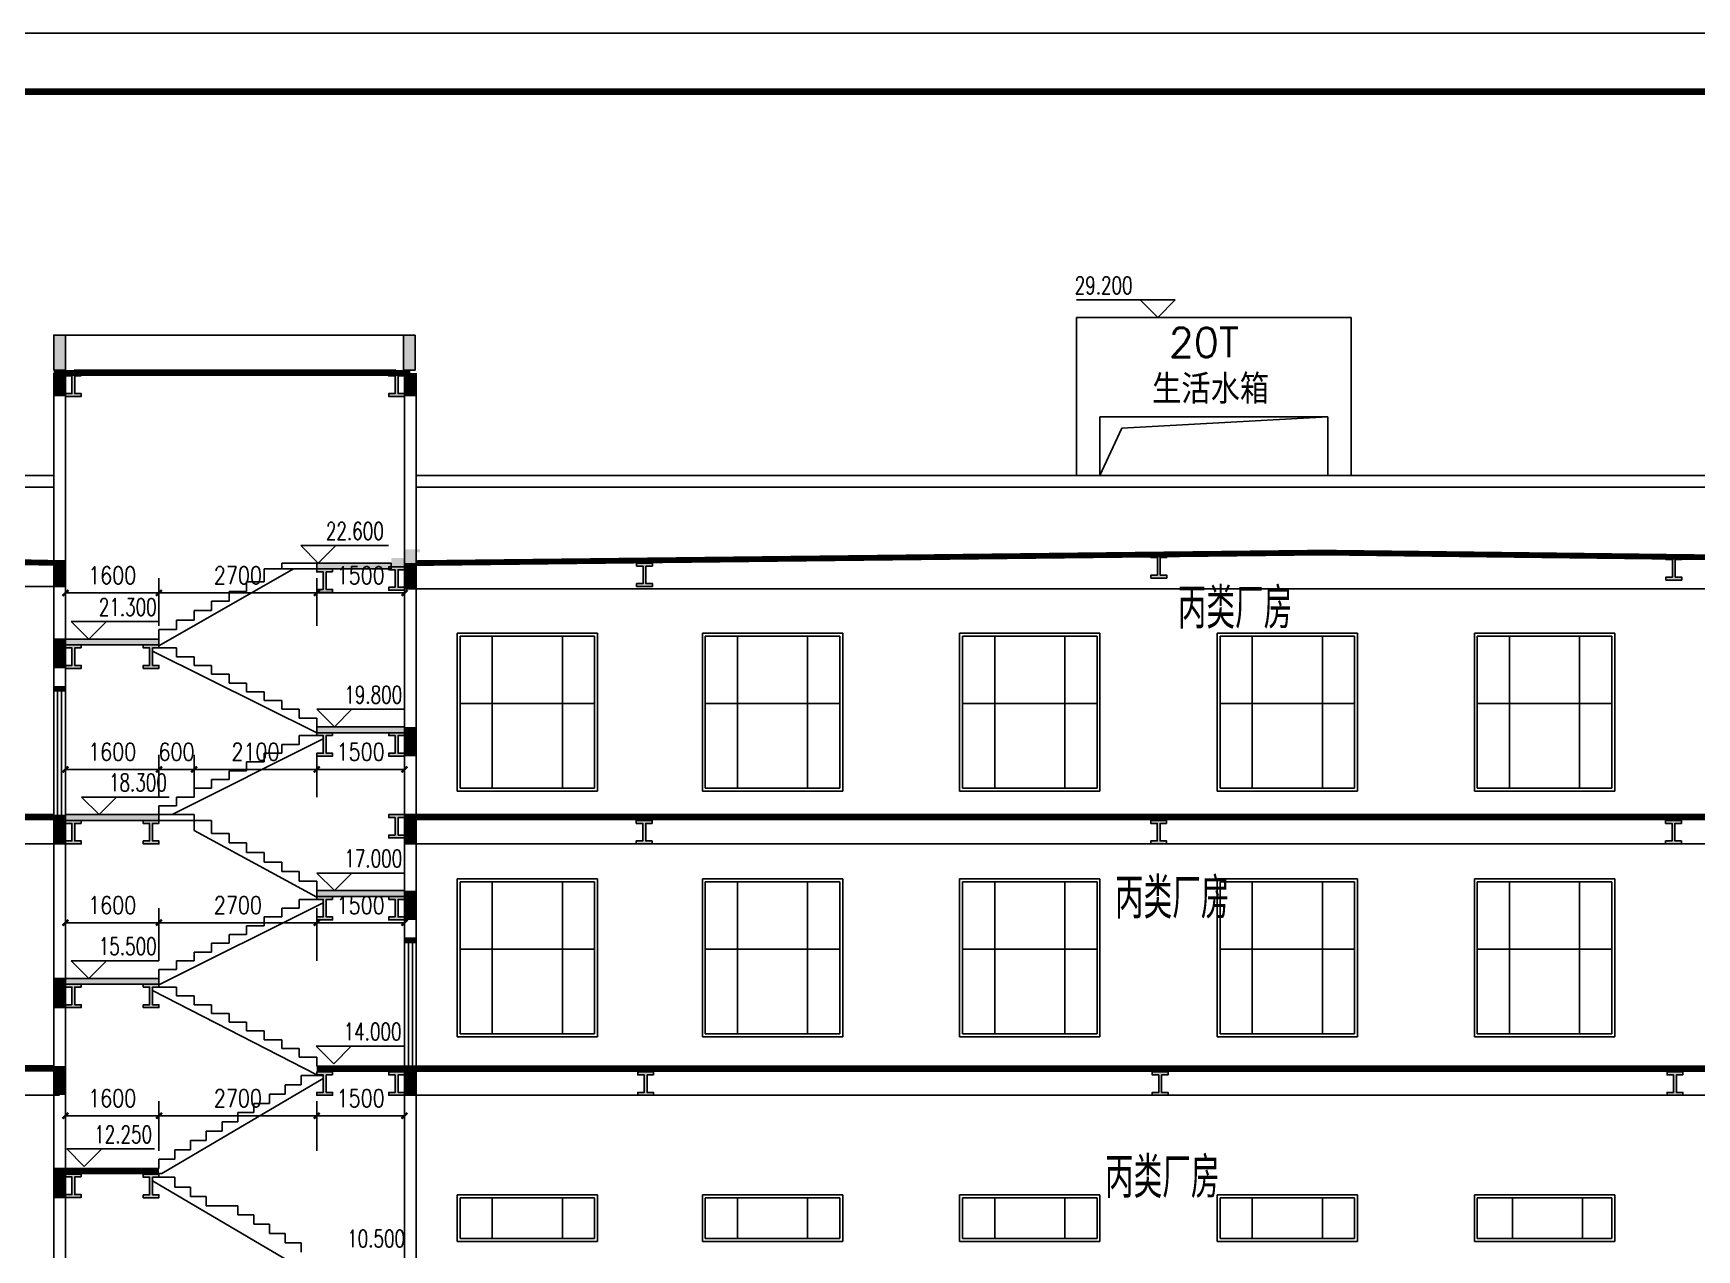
# Model space of a CAD drawing. Header units: millimetres. Extents: x 591771 to 1936534, y -622016 to 355666.
# Drawn here: x 623767 to 652220, y 2272 to 23071 of the extents above; entities that cross this region are included whole.
import ezdxf

# ---------------------------------------------------------------- set-up
doc = ezdxf.new("R2010")
doc.units = ezdxf.units.MM
doc.header["$LTSCALE"] = 80
for name, color, linetype in [('\\M+5B4B0\\M+5BBA7', 124, 'Continuous'), ('\\M+5BDA8-\\M+5B1EA\\M+5B8DF', 3, 'Continuous'), ('\\M+5BDA8-\\M+5B3DF\\M+5B4E7', 3, 'Continuous'), ('\\M+5BDA8-\\M+5C2A5\\M+5CCDD', 2, 'Continuous'), ('\\M+5BDA8-\\M+5D2FD\\M+5B3F6', 3, 'Continuous'), ('\\M+5C1A2\\M+5C3E6\\M+5CFDF\\M+5CCF51', 7, 'Continuous'), ('\\M+5CDBC\\M+5BFF2', 252, 'Continuous'), ('COLUMN', 2, 'Continuous'), ('PUB_TEXT', 7, 'Continuous')]:
    doc.layers.add(name, color=color, linetype=linetype)
doc.styles.add('_HZTXT', font='txt.shx', dxfattribs={"width": 0.8, "bigfont": 'hztxt.shx'})
doc.styles.add('A-STANDARD', font='SIMPLEX', dxfattribs={"bigfont": 'GBCBIG'})
doc.styles.add('DIM_FONT', font='SIMPLEX.shx', dxfattribs={"width": 0.8})
doc.styles.add('HZTXT', font='txt', dxfattribs={"height": 60, "bigfont": 'HZTXT'})
doc.dimstyles.new('DIMN', dxfattribs={"dimtxt": 300, "dimasz": 100, "dimexe": 250, "dimexo": 300, "dimgap": 150, "dimtad": 1, "dimdec": 0, "dimzin": 0, "dimdsep": 46, "dimtxsty": 'DIM_FONT', "dimblk": 'ARCHTICK', "dimcen": 0.09, "dimclrt": 7, "dimazin": 2, "dimtfac": 1, "dimtdec": 0, "dimtix": 1, "dimtmove": 2, "dimatfit": 3, "dimldrblk": 'ARCHTICK', "dimfxl": 0, "dimtolj": 1, "dimtzin": 0, "dimarcsym": 0})

# ---------------------------------------------------------------- blocks, each defined once
blk = doc.blocks.new('A$C4C590835')
blk.add_hatch(color=256).paths.add_polyline_path([(160, 350), (270, 350), (270, 400), (0, 400), (0, 350), (110, 350), (110, 50), (0, 50), (0, 0), (270, 0), (270, 50), (160, 50)])
at = {"layer": 'COLUMN'}
blk.add_lwpolyline([(0, 350), (0, 400), (270, 400), (270, 350), (160, 350), (160, 50), (270, 50), (270, 0), (0, 0), (0, 50), (110, 50), (110, 350), (0, 350)], close=True, dxfattribs=at)
blk = doc.blocks.new('_ArchTick')
at = {"color": 0, "linetype": 'ByBlock', "const_width": 0.4}
blk.add_lwpolyline([(-0.5, -0.5), (0.5, 0.5)], dxfattribs=at)
blk = doc.blocks.new('*D134')
at = {"layer": '\\M+5BDA8-\\M+5B3DF\\M+5B4E7', "color": 0, "lineweight": -2, "transparency": 16777216}
for p, q in [((624317, 12939), (624317, 13752)), ((625917, 12939), (625917, 13752)), ((624317, 13502), (625917, 13502))]:
    blk.add_line(p, q, dxfattribs=at)
at = {"layer": 'Defpoints', "color": 0, "transparency": 16777216}
for p in [(625917, 13502), (624317, 12639), (625917, 12639)]:
    blk.add_point(p, dxfattribs=at)
at = {"layer": '\\M+5BDA8-\\M+5B3DF\\M+5B4E7', "color": 0, "lineweight": -2, "transparency": 16777216, "xscale": 100, "yscale": 100, "zscale": 100, "rotation": 180}
blk.add_blockref('_ArchTick', (624317, 13502), dxfattribs=at)
at = {"layer": '\\M+5BDA8-\\M+5B3DF\\M+5B4E7', "color": 0, "lineweight": -2, "transparency": 16777216, "xscale": 100, "yscale": 100, "zscale": 100}
blk.add_blockref('_ArchTick', (625917, 13502), dxfattribs=at)
at = {"layer": '\\M+5BDA8-\\M+5B3DF\\M+5B4E7', "color": 7, "transparency": 16777216, "insert": (625117, 13802), "char_height": 300, "attachment_point": 5, "style": 'DIM_FONT'}
blk.add_mtext('\\A1;1600', dxfattribs=at)
blk = doc.blocks.new('*D135')
at = {"layer": '\\M+5BDA8-\\M+5B3DF\\M+5B4E7', "color": 0, "lineweight": -2, "transparency": 16777216}
for p, q in [((625917, 12939), (625917, 13752)), ((628617, 12939), (628617, 13752)), ((625917, 13502), (628617, 13502))]:
    blk.add_line(p, q, dxfattribs=at)
at = {"layer": 'Defpoints', "color": 0, "transparency": 16777216}
for p in [(628617, 13502), (625917, 12639), (628617, 12639)]:
    blk.add_point(p, dxfattribs=at)
at = {"layer": '\\M+5BDA8-\\M+5B3DF\\M+5B4E7', "color": 0, "lineweight": -2, "transparency": 16777216, "xscale": 100, "yscale": 100, "zscale": 100, "rotation": 180}
blk.add_blockref('_ArchTick', (625917, 13502), dxfattribs=at)
at = {"layer": '\\M+5BDA8-\\M+5B3DF\\M+5B4E7', "color": 0, "lineweight": -2, "transparency": 16777216, "xscale": 100, "yscale": 100, "zscale": 100}
blk.add_blockref('_ArchTick', (628617, 13502), dxfattribs=at)
at = {"layer": '\\M+5BDA8-\\M+5B3DF\\M+5B4E7', "color": 7, "transparency": 16777216, "insert": (627267, 13802), "char_height": 300, "attachment_point": 5, "style": 'DIM_FONT'}
blk.add_mtext('\\A1;2700', dxfattribs=at)
blk = doc.blocks.new('*D136')
at = {"layer": '\\M+5BDA8-\\M+5B3DF\\M+5B4E7', "color": 0, "lineweight": -2, "transparency": 16777216}
for p, q in [((628617, 12939), (628617, 13752)), ((630117, 12939), (630117, 13752)), ((628617, 13502), (630117, 13502))]:
    blk.add_line(p, q, dxfattribs=at)
at = {"layer": 'Defpoints', "color": 0, "transparency": 16777216}
for p in [(630117, 13502), (628617, 12639), (630117, 12639)]:
    blk.add_point(p, dxfattribs=at)
at = {"layer": '\\M+5BDA8-\\M+5B3DF\\M+5B4E7', "color": 0, "lineweight": -2, "transparency": 16777216, "xscale": 100, "yscale": 100, "zscale": 100, "rotation": 180}
blk.add_blockref('_ArchTick', (628617, 13502), dxfattribs=at)
at = {"layer": '\\M+5BDA8-\\M+5B3DF\\M+5B4E7', "color": 0, "lineweight": -2, "transparency": 16777216, "xscale": 100, "yscale": 100, "zscale": 100}
blk.add_blockref('_ArchTick', (630117, 13502), dxfattribs=at)
at = {"layer": '\\M+5BDA8-\\M+5B3DF\\M+5B4E7', "color": 7, "transparency": 16777216, "insert": (629367, 13802), "char_height": 300, "attachment_point": 5, "style": 'DIM_FONT'}
blk.add_mtext('\\A1;1500', dxfattribs=at)
blk = doc.blocks.new('*D137')
at = {"layer": '\\M+5BDA8-\\M+5B3DF\\M+5B4E7', "color": 0, "lineweight": -2, "transparency": 16777216}
for p, q in [((624317, 10012), (624317, 10735)), ((625917, 10012), (625917, 10735)), ((624317, 10485), (625917, 10485))]:
    blk.add_line(p, q, dxfattribs=at)
at = {"layer": 'Defpoints', "color": 0, "transparency": 16777216}
for p in [(625917, 10485), (624317, 9712), (625917, 9712)]:
    blk.add_point(p, dxfattribs=at)
at = {"layer": '\\M+5BDA8-\\M+5B3DF\\M+5B4E7', "color": 0, "lineweight": -2, "transparency": 16777216, "xscale": 100, "yscale": 100, "zscale": 100, "rotation": 180}
blk.add_blockref('_ArchTick', (624317, 10485), dxfattribs=at)
at = {"layer": '\\M+5BDA8-\\M+5B3DF\\M+5B4E7', "color": 0, "lineweight": -2, "transparency": 16777216, "xscale": 100, "yscale": 100, "zscale": 100}
blk.add_blockref('_ArchTick', (625917, 10485), dxfattribs=at)
at = {"layer": '\\M+5BDA8-\\M+5B3DF\\M+5B4E7', "color": 7, "transparency": 16777216, "insert": (625117, 10785), "char_height": 300, "attachment_point": 5, "style": 'DIM_FONT'}
blk.add_mtext('\\A1;1600', dxfattribs=at)
blk = doc.blocks.new('*D138')
at = {"layer": '\\M+5BDA8-\\M+5B3DF\\M+5B4E7', "color": 0, "lineweight": -2, "transparency": 16777216}
for p, q in [((625917, 10012), (625917, 10735)), ((626517, 10012), (626517, 10735)), ((625917, 10485), (625817, 10485)), ((625917, 10485), (626517, 10485)), ((626517, 10485), (626617, 10485))]:
    blk.add_line(p, q, dxfattribs=at)
at = {"layer": 'Defpoints', "color": 0, "transparency": 16777216}
for p in [(626517, 10485), (625917, 9712), (626517, 9712)]:
    blk.add_point(p, dxfattribs=at)
at = {"layer": '\\M+5BDA8-\\M+5B3DF\\M+5B4E7', "color": 0, "lineweight": -2, "transparency": 16777216, "xscale": 100, "yscale": 100, "zscale": 100}
blk.add_blockref('_ArchTick', (625917, 10485), dxfattribs=at)
at = {"layer": '\\M+5BDA8-\\M+5B3DF\\M+5B4E7', "color": 0, "lineweight": -2, "transparency": 16777216, "xscale": 100, "yscale": 100, "zscale": 100, "rotation": 180}
blk.add_blockref('_ArchTick', (626517, 10485), dxfattribs=at)
at = {"layer": '\\M+5BDA8-\\M+5B3DF\\M+5B4E7', "color": 7, "transparency": 16777216, "insert": (626217, 10785), "char_height": 300, "attachment_point": 5, "style": 'DIM_FONT'}
blk.add_mtext('\\A1;600', dxfattribs=at)
blk = doc.blocks.new('*D139')
at = {"layer": '\\M+5BDA8-\\M+5B3DF\\M+5B4E7', "color": 0, "lineweight": -2, "transparency": 16777216}
for p, q in [((626517, 10012), (626517, 10735)), ((628617, 10012), (628617, 10735)), ((626517, 10485), (628617, 10485))]:
    blk.add_line(p, q, dxfattribs=at)
at = {"layer": 'Defpoints', "color": 0, "transparency": 16777216}
for p in [(628617, 10485), (626517, 9712), (628617, 9712)]:
    blk.add_point(p, dxfattribs=at)
at = {"layer": '\\M+5BDA8-\\M+5B3DF\\M+5B4E7', "color": 0, "lineweight": -2, "transparency": 16777216, "xscale": 100, "yscale": 100, "zscale": 100, "rotation": 180}
blk.add_blockref('_ArchTick', (626517, 10485), dxfattribs=at)
at = {"layer": '\\M+5BDA8-\\M+5B3DF\\M+5B4E7', "color": 0, "lineweight": -2, "transparency": 16777216, "xscale": 100, "yscale": 100, "zscale": 100}
blk.add_blockref('_ArchTick', (628617, 10485), dxfattribs=at)
at = {"layer": '\\M+5BDA8-\\M+5B3DF\\M+5B4E7', "color": 7, "transparency": 16777216, "insert": (627567, 10785), "char_height": 300, "attachment_point": 5, "style": 'DIM_FONT'}
blk.add_mtext('\\A1;2100', dxfattribs=at)
blk = doc.blocks.new('*D140')
at = {"layer": '\\M+5BDA8-\\M+5B3DF\\M+5B4E7', "color": 0, "lineweight": -2, "transparency": 16777216}
for p, q in [((628617, 10012), (628617, 10735)), ((630117, 10012), (630117, 10735)), ((628617, 10485), (630117, 10485))]:
    blk.add_line(p, q, dxfattribs=at)
at = {"layer": 'Defpoints', "color": 0, "transparency": 16777216}
for p in [(630117, 10485), (628617, 9712), (630117, 9712)]:
    blk.add_point(p, dxfattribs=at)
at = {"layer": '\\M+5BDA8-\\M+5B3DF\\M+5B4E7', "color": 0, "lineweight": -2, "transparency": 16777216, "xscale": 100, "yscale": 100, "zscale": 100, "rotation": 180}
blk.add_blockref('_ArchTick', (628617, 10485), dxfattribs=at)
at = {"layer": '\\M+5BDA8-\\M+5B3DF\\M+5B4E7', "color": 0, "lineweight": -2, "transparency": 16777216, "xscale": 100, "yscale": 100, "zscale": 100}
blk.add_blockref('_ArchTick', (630117, 10485), dxfattribs=at)
at = {"layer": '\\M+5BDA8-\\M+5B3DF\\M+5B4E7', "color": 7, "transparency": 16777216, "insert": (629367, 10785), "char_height": 300, "attachment_point": 5, "style": 'DIM_FONT'}
blk.add_mtext('\\A1;1500', dxfattribs=at)
blk = doc.blocks.new('*D141')
at = {"layer": '\\M+5BDA8-\\M+5B3DF\\M+5B4E7', "color": 0, "lineweight": -2, "transparency": 16777216}
for p, q in [((624317, 7212), (624317, 8114)), ((625917, 7212), (625917, 8114)), ((624317, 7864), (625917, 7864))]:
    blk.add_line(p, q, dxfattribs=at)
at = {"layer": 'Defpoints', "color": 0, "transparency": 16777216}
for p in [(625917, 7864), (624317, 6912), (625917, 6912)]:
    blk.add_point(p, dxfattribs=at)
at = {"layer": '\\M+5BDA8-\\M+5B3DF\\M+5B4E7', "color": 0, "lineweight": -2, "transparency": 16777216, "xscale": 100, "yscale": 100, "zscale": 100, "rotation": 180}
blk.add_blockref('_ArchTick', (624317, 7864), dxfattribs=at)
at = {"layer": '\\M+5BDA8-\\M+5B3DF\\M+5B4E7', "color": 0, "lineweight": -2, "transparency": 16777216, "xscale": 100, "yscale": 100, "zscale": 100}
blk.add_blockref('_ArchTick', (625917, 7864), dxfattribs=at)
at = {"layer": '\\M+5BDA8-\\M+5B3DF\\M+5B4E7', "color": 7, "transparency": 16777216, "insert": (625117, 8164), "char_height": 300, "attachment_point": 5, "style": 'DIM_FONT'}
blk.add_mtext('\\A1;1600', dxfattribs=at)
blk = doc.blocks.new('*D142')
at = {"layer": '\\M+5BDA8-\\M+5B3DF\\M+5B4E7', "color": 0, "lineweight": -2, "transparency": 16777216}
for p, q in [((625917, 7212), (625917, 8114)), ((628617, 7212), (628617, 8114)), ((625917, 7864), (628617, 7864))]:
    blk.add_line(p, q, dxfattribs=at)
at = {"layer": 'Defpoints', "color": 0, "transparency": 16777216}
for p in [(628617, 7864), (625917, 6912), (628617, 6912)]:
    blk.add_point(p, dxfattribs=at)
at = {"layer": '\\M+5BDA8-\\M+5B3DF\\M+5B4E7', "color": 0, "lineweight": -2, "transparency": 16777216, "xscale": 100, "yscale": 100, "zscale": 100, "rotation": 180}
blk.add_blockref('_ArchTick', (625917, 7864), dxfattribs=at)
at = {"layer": '\\M+5BDA8-\\M+5B3DF\\M+5B4E7', "color": 0, "lineweight": -2, "transparency": 16777216, "xscale": 100, "yscale": 100, "zscale": 100}
blk.add_blockref('_ArchTick', (628617, 7864), dxfattribs=at)
at = {"layer": '\\M+5BDA8-\\M+5B3DF\\M+5B4E7', "color": 7, "transparency": 16777216, "insert": (627267, 8164), "char_height": 300, "attachment_point": 5, "style": 'DIM_FONT'}
blk.add_mtext('\\A1;2700', dxfattribs=at)
blk = doc.blocks.new('*D143')
at = {"layer": '\\M+5BDA8-\\M+5B3DF\\M+5B4E7', "color": 0, "lineweight": -2, "transparency": 16777216}
for p, q in [((628617, 7212), (628617, 8114)), ((630117, 7212), (630117, 8114)), ((628617, 7864), (630117, 7864))]:
    blk.add_line(p, q, dxfattribs=at)
at = {"layer": 'Defpoints', "color": 0, "transparency": 16777216}
for p in [(630117, 7864), (628617, 6912), (630117, 6912)]:
    blk.add_point(p, dxfattribs=at)
at = {"layer": '\\M+5BDA8-\\M+5B3DF\\M+5B4E7', "color": 0, "lineweight": -2, "transparency": 16777216, "xscale": 100, "yscale": 100, "zscale": 100, "rotation": 180}
blk.add_blockref('_ArchTick', (628617, 7864), dxfattribs=at)
at = {"layer": '\\M+5BDA8-\\M+5B3DF\\M+5B4E7', "color": 0, "lineweight": -2, "transparency": 16777216, "xscale": 100, "yscale": 100, "zscale": 100}
blk.add_blockref('_ArchTick', (630117, 7864), dxfattribs=at)
at = {"layer": '\\M+5BDA8-\\M+5B3DF\\M+5B4E7', "color": 7, "transparency": 16777216, "insert": (629367, 8164), "char_height": 300, "attachment_point": 5, "style": 'DIM_FONT'}
blk.add_mtext('\\A1;1500', dxfattribs=at)
blk = doc.blocks.new('*D147')
at = {"layer": '\\M+5BDA8-\\M+5B3DF\\M+5B4E7', "color": 0, "lineweight": -2, "transparency": 16777216}
for p, q in [((624317, 3962), (624317, 4812)), ((624317, 4562), (625917, 4562)), ((625917, 3962), (625917, 4812))]:
    blk.add_line(p, q, dxfattribs=at)
at = {"layer": 'Defpoints', "color": 0, "transparency": 16777216}
for p in [(625917, 4562), (624317, 3662), (625917, 3662)]:
    blk.add_point(p, dxfattribs=at)
at = {"layer": '\\M+5BDA8-\\M+5B3DF\\M+5B4E7', "color": 0, "lineweight": -2, "transparency": 16777216, "xscale": 100, "yscale": 100, "zscale": 100, "rotation": 180}
blk.add_blockref('_ArchTick', (624317, 4562), dxfattribs=at)
at = {"layer": '\\M+5BDA8-\\M+5B3DF\\M+5B4E7', "color": 0, "lineweight": -2, "transparency": 16777216, "xscale": 100, "yscale": 100, "zscale": 100}
blk.add_blockref('_ArchTick', (625917, 4562), dxfattribs=at)
at = {"layer": '\\M+5BDA8-\\M+5B3DF\\M+5B4E7', "color": 7, "transparency": 16777216, "insert": (625117, 4862), "char_height": 300, "attachment_point": 5, "style": 'DIM_FONT'}
blk.add_mtext('\\A1;1600', dxfattribs=at)
blk = doc.blocks.new('*D148')
at = {"layer": '\\M+5BDA8-\\M+5B3DF\\M+5B4E7', "color": 0, "lineweight": -2, "transparency": 16777216}
for p, q in [((625917, 3962), (625917, 4812)), ((625917, 4562), (628617, 4562)), ((628617, 3962), (628617, 4812))]:
    blk.add_line(p, q, dxfattribs=at)
at = {"layer": 'Defpoints', "color": 0, "transparency": 16777216}
for p in [(628617, 4562), (625917, 3662), (628617, 3662)]:
    blk.add_point(p, dxfattribs=at)
at = {"layer": '\\M+5BDA8-\\M+5B3DF\\M+5B4E7', "color": 0, "lineweight": -2, "transparency": 16777216, "xscale": 100, "yscale": 100, "zscale": 100, "rotation": 180}
blk.add_blockref('_ArchTick', (625917, 4562), dxfattribs=at)
at = {"layer": '\\M+5BDA8-\\M+5B3DF\\M+5B4E7', "color": 0, "lineweight": -2, "transparency": 16777216, "xscale": 100, "yscale": 100, "zscale": 100}
blk.add_blockref('_ArchTick', (628617, 4562), dxfattribs=at)
at = {"layer": '\\M+5BDA8-\\M+5B3DF\\M+5B4E7', "color": 7, "transparency": 16777216, "insert": (627267, 4862), "char_height": 300, "attachment_point": 5, "style": 'DIM_FONT'}
blk.add_mtext('\\A1;2700', dxfattribs=at)
blk = doc.blocks.new('*D149')
at = {"layer": '\\M+5BDA8-\\M+5B3DF\\M+5B4E7', "color": 0, "lineweight": -2, "transparency": 16777216}
for p, q in [((628617, 3962), (628617, 4812)), ((628617, 4562), (630117, 4562)), ((630117, 3962), (630117, 4812))]:
    blk.add_line(p, q, dxfattribs=at)
at = {"layer": 'Defpoints', "color": 0, "transparency": 16777216}
for p in [(630117, 4562), (628617, 3662), (630117, 3662)]:
    blk.add_point(p, dxfattribs=at)
at = {"layer": '\\M+5BDA8-\\M+5B3DF\\M+5B4E7', "color": 0, "lineweight": -2, "transparency": 16777216, "xscale": 100, "yscale": 100, "zscale": 100, "rotation": 180}
blk.add_blockref('_ArchTick', (628617, 4562), dxfattribs=at)
at = {"layer": '\\M+5BDA8-\\M+5B3DF\\M+5B4E7', "color": 0, "lineweight": -2, "transparency": 16777216, "xscale": 100, "yscale": 100, "zscale": 100}
blk.add_blockref('_ArchTick', (630117, 4562), dxfattribs=at)
at = {"layer": '\\M+5BDA8-\\M+5B3DF\\M+5B4E7', "color": 7, "transparency": 16777216, "insert": (629367, 4862), "char_height": 300, "attachment_point": 5, "style": 'DIM_FONT'}
blk.add_mtext('\\A1;1500', dxfattribs=at)

msp = doc.modelspace()

# ---------------------------------------------------------------- hatches: boundary and pattern name
at = {"layer": '\\M+5C1A2\\M+5C3E6\\M+5CFDF\\M+5CCF51'}
for points in [[(624316.9, 17311.9), (624316.9, 17911.9), (624116.9, 17911.9), (624116.9, 17311.9)], [(630299.7, 17311.9), (630299.7, 17911.9), (630099.7, 17911.9), (630099.7, 17311.9)], [(629890, 14098.9), (629890, 13948.9), (630320.9, 13948.9), (630328.5, 14198.7), (630380.3, 14197.1), (630380.3, 14249.7), (630120.9, 14249.7), (630120.9, 14098.9)], [(629890.7, 14011.9), (628616.9, 14011.9), (628616.9, 13911.9), (628886.9, 13911.9), (629846.8, 13911.9), (629848.1, 13911.9), (629890.9, 13911.9)], [(624316.9, 12707.8), (624316.9, 12616), (624316.9, 12611.9), (625646.9, 12611.9), (625650.9, 12611.9), (625916.9, 12611.9), (625916.9, 12711.9), (624316.9, 12711.9)], [(628616.9, 11210.8), (628616.9, 11111.9), (628668, 11111.9), (628776.9, 11111.9), (630116.8, 11111.9), (630116.8, 11211.9), (628616.9, 11211.9)], [(624316.9, 9611.9), (625646.9, 9611.9), (625914, 9611.9), (625916.9, 9611.9), (625916.9, 9709), (625916.9, 9711.9), (625914, 9711.9), (624316.9, 9711.9)], [(628616.9, 8411.9), (628616.9, 8409.5), (628616.9, 8311.9), (628776.9, 8311.9), (630116.8, 8311.9), (630116.8, 8411.9)], [(624116.9, 6811.9), (624313.8, 6811.9), (624316.9, 6811.9), (624316.9, 6911.9), (624313.8, 6911.9), (624116.9, 6911.9)], [(624317.9, 6811.9), (625647.9, 6811.9), (625916.9, 6811.9), (625916.9, 6911.9), (624317.9, 6911.9), (624316.9, 6911.9), (624316.9, 6811.9)]]:
    msp.add_hatch(color=256, dxfattribs=at).paths.add_polyline_path(points)

# ---------------------------------------------------------------- linework, layer by layer
at = {"layer": '\\M+5B4B0\\M+5BBA7', "ltscale": 20}
for p, q in [((631016.8, 10111.9), (631016.8, 12811.9)), ((631016.8, 12811.9), (633416.8, 12811.9)), ((633416.8, 12811.9), (633416.8, 10111.9)), ((635212, 10111.9), (635212, 12811.9)), ((635212, 12811.9), (637612, 12811.9)), ((637612, 12811.9), (637612, 10111.9)), ((639612, 10111.9), (639612, 12811.9)), ((639612, 12811.9), (642012, 12811.9)), ((642012, 12811.9), (642012, 10111.9)), ((644016.8, 10111.9), (644016.8, 12811.9)), ((644016.8, 12811.9), (646416.8, 12811.9)), ((646416.8, 12811.9), (646416.8, 10111.9)), ((648416.8, 10111.9), (648416.8, 12811.9)), ((648416.8, 12811.9), (650816.8, 12811.9)), ((650816.8, 12811.9), (650816.8, 10111.9)), ((631066.8, 12761.9), (633366.8, 12761.9)), ((631066.8, 10161.9), (631066.8, 12761.9)), ((631616.8, 10161.9), (631616.8, 12761.9)), ((632816.8, 12761.9), (632816.8, 10161.9)), ((633366.8, 12761.9), (633366.8, 10161.9)), ((635262, 12761.9), (637562, 12761.9)), ((635262, 10161.9), (635262, 12761.9)), ((635812, 10161.9), (635812, 12761.9)), ((637012, 12761.9), (637012, 10161.9)), ((637562, 12761.9), (637562, 10161.9)), ((639662, 12761.9), (641962, 12761.9)), ((639662, 10161.9), (639662, 12761.9)), ((640212, 10161.9), (640212, 12761.9)), ((641412, 12761.9), (641412, 10161.9)), ((641962, 12761.9), (641962, 10161.9)), ((644066.8, 12761.9), (646366.8, 12761.9)), ((644066.8, 10161.9), (644066.8, 12761.9)), ((644616.8, 10161.9), (644616.8, 12761.9)), ((645816.8, 12761.9), (645816.8, 10161.9)), ((646366.8, 12761.9), (646366.8, 10161.9)), ((648466.8, 12761.9), (650766.8, 12761.9)), ((648466.8, 10161.9), (648466.8, 12761.9)), ((649016.8, 10161.9), (649016.8, 12761.9)), ((650216.8, 12761.9), (650216.8, 10161.9)), ((650766.8, 12761.9), (650766.8, 10161.9)), ((624116.9, 9711.9), (624116.9, 11811.9)), ((624182.9, 9711.9), (624182.9, 11811.9)), ((624250.9, 11811.9), (624250.9, 9711.9)), ((624316.9, 11811.9), (624316.9, 9711.9)), ((631066.8, 11611.9), (633366.8, 11611.9)), ((635262, 11611.9), (637562, 11611.9)), ((639662, 11611.9), (641962, 11611.9)), ((644066.8, 11611.9), (646366.8, 11611.9)), ((648466.8, 11611.9), (650766.8, 11611.9)), ((633416.8, 10111.9), (631016.8, 10111.9)), ((633366.8, 10161.9), (631066.8, 10161.9)), ((637612, 10111.9), (635212, 10111.9)), ((637562, 10161.9), (635262, 10161.9)), ((642012, 10111.9), (639612, 10111.9)), ((641962, 10161.9), (639662, 10161.9)), ((646416.8, 10111.9), (644016.8, 10111.9)), ((646366.8, 10161.9), (644066.8, 10161.9)), ((650816.8, 10111.9), (648416.8, 10111.9)), ((650766.8, 10161.9), (648466.8, 10161.9)), ((631016.8, 5911.9), (631016.8, 8611.9)), ((631016.8, 8611.9), (633416.8, 8611.9)), ((631066.8, 8561.9), (633366.8, 8561.9)), ((631066.8, 5961.9), (631066.8, 8561.9)), ((631616.8, 5961.9), (631616.8, 8561.9)), ((632816.8, 8561.9), (632816.8, 5961.9)), ((633366.8, 8561.9), (633366.8, 5961.9)), ((633416.8, 8611.9), (633416.8, 5911.9)), ((635212, 5911.9), (635212, 8611.9)), ((635212, 8611.9), (637612, 8611.9)), ((635262, 8561.9), (637562, 8561.9)), ((635262, 5961.9), (635262, 8561.9)), ((635812, 5961.9), (635812, 8561.9)), ((637012, 8561.9), (637012, 5961.9)), ((637562, 8561.9), (637562, 5961.9)), ((637612, 8611.9), (637612, 5911.9)), ((639612, 5911.9), (639612, 8611.9)), ((639612, 8611.9), (642012, 8611.9)), ((639662, 8561.9), (641962, 8561.9)), ((639662, 5961.9), (639662, 8561.9)), ((640212, 5961.9), (640212, 8561.9)), ((641412, 8561.9), (641412, 5961.9)), ((641962, 8561.9), (641962, 5961.9)), ((642012, 8611.9), (642012, 5911.9)), ((644016.8, 5911.9), (644016.8, 8611.9)), ((644016.8, 8611.9), (646416.8, 8611.9)), ((644066.8, 8561.9), (646366.8, 8561.9)), ((644066.8, 5961.9), (644066.8, 8561.9)), ((644616.8, 5961.9), (644616.8, 8561.9)), ((645816.8, 8561.9), (645816.8, 5961.9)), ((646366.8, 8561.9), (646366.8, 5961.9)), ((646416.8, 8611.9), (646416.8, 5911.9)), ((648416.8, 5911.9), (648416.8, 8611.9)), ((648416.8, 8611.9), (650816.8, 8611.9)), ((648466.8, 8561.9), (650766.8, 8561.9)), ((648466.8, 5961.9), (648466.8, 8561.9)), ((649016.8, 5961.9), (649016.8, 8561.9)), ((650216.8, 8561.9), (650216.8, 5961.9)), ((650766.8, 8561.9), (650766.8, 5961.9)), ((650816.8, 8611.9), (650816.8, 5911.9)), ((630116.8, 5411.9), (630116.8, 7511.9)), ((630182.8, 5411.9), (630182.8, 7511.9)), ((630250.8, 7511.9), (630250.8, 5411.9)), ((630316.8, 7511.9), (630316.8, 5411.9)), ((631066.8, 7411.9), (633366.8, 7411.9)), ((635262, 7411.9), (637562, 7411.9)), ((639662, 7411.9), (641962, 7411.9)), ((644066.8, 7411.9), (646366.8, 7411.9)), ((648466.8, 7411.9), (650766.8, 7411.9)), ((633416.8, 5911.9), (631016.8, 5911.9)), ((633366.8, 5961.9), (631066.8, 5961.9)), ((637612, 5911.9), (635212, 5911.9)), ((637562, 5961.9), (635262, 5961.9)), ((642012, 5911.9), (639612, 5911.9)), ((641962, 5961.9), (639662, 5961.9)), ((646416.8, 5911.9), (644016.8, 5911.9)), ((646366.8, 5961.9), (644066.8, 5961.9)), ((650816.8, 5911.9), (648416.8, 5911.9)), ((650766.8, 5961.9), (648466.8, 5961.9)), ((631016.8, 3211.9), (633416.8, 3211.9)), ((631016.8, 2411.9), (631016.8, 3211.9)), ((631066.8, 3161.9), (633366.8, 3161.9)), ((631066.8, 2461.9), (631066.8, 3161.9)), ((631616.8, 2461.9), (631616.8, 3161.9)), ((632816.8, 3161.9), (632816.8, 2461.9)), ((633366.8, 3161.9), (633366.8, 2461.9)), ((633416.8, 3211.9), (633416.8, 2411.9)), ((635212, 3211.9), (637612, 3211.9)), ((635212, 2411.9), (635212, 3211.9)), ((635262, 3161.9), (637562, 3161.9)), ((635262, 2461.9), (635262, 3161.9)), ((635812, 2461.9), (635812, 3161.9)), ((637012, 3161.9), (637012, 2461.9)), ((637562, 3161.9), (637562, 2461.9)), ((637612, 3211.9), (637612, 2411.9)), ((639612, 3211.9), (642012, 3211.9)), ((639612, 2411.9), (639612, 3211.9)), ((639662, 3161.9), (641962, 3161.9)), ((639662, 2461.9), (639662, 3161.9)), ((640212, 2461.9), (640212, 3161.9)), ((641412, 3161.9), (641412, 2461.9)), ((641962, 3161.9), (641962, 2461.9)), ((642012, 3211.9), (642012, 2411.9)), ((644016.8, 3211.9), (646416.8, 3211.9)), ((644016.8, 2411.9), (644016.8, 3211.9)), ((644066.8, 3161.9), (646366.8, 3161.9)), ((644066.8, 2461.9), (644066.8, 3161.9)), ((644616.8, 2461.9), (644616.8, 3161.9)), ((645816.8, 3161.9), (645816.8, 2461.9)), ((646366.8, 3161.9), (646366.8, 2461.9)), ((646416.8, 3211.9), (646416.8, 2411.9)), ((648416.8, 3211.9), (650816.8, 3211.9)), ((648416.8, 2411.9), (648416.8, 3211.9)), ((648466.8, 3161.9), (650766.8, 3161.9)), ((648466.8, 2461.9), (648466.8, 3161.9)), ((649066.8, 2461.9), (649066.8, 3161.9)), ((650266.8, 3161.9), (650266.8, 2461.9)), ((650766.8, 3161.9), (650766.8, 2461.9)), ((650816.8, 3211.9), (650816.8, 2411.9)), ((633416.8, 2411.9), (631016.8, 2411.9)), ((633366.8, 2461.9), (631066.8, 2461.9)), ((637612, 2411.9), (635212, 2411.9)), ((637562, 2461.9), (635262, 2461.9)), ((642012, 2411.9), (639612, 2411.9)), ((641962, 2461.9), (639662, 2461.9)), ((646416.8, 2411.9), (644016.8, 2411.9)), ((646366.8, 2461.9), (644066.8, 2461.9)), ((650816.8, 2411.9), (648416.8, 2411.9)), ((650766.8, 2461.9), (648466.8, 2461.9))]:
    msp.add_line(p, q, dxfattribs=at)
at = {"layer": '\\M+5BDA8-\\M+5B1EA\\M+5B8DF'}
for p, q in [((643300.3, 18511.9), (641610.3, 18511.9)), ((643000.3, 18211.9), (642700.3, 18511.9)), ((643000.3, 18211.9), (643300.3, 18511.9)), ((628642.2, 14011.9), (628342.2, 14311.9)), ((628342.2, 14311.9), (629842.2, 14311.9)), ((628642.2, 14011.9), (628942.2, 14311.9)), ((624717.7, 12711.9), (624417.7, 13011.9)), ((624417.7, 13011.9), (625917.7, 13011.9)), ((624717.7, 12711.9), (625017.7, 13011.9)), ((628916.8, 11211.9), (628616.8, 11511.9)), ((628616.8, 11511.9), (630116.8, 11511.9)), ((628916.8, 11211.9), (629216.8, 11511.9)), ((624892, 9711.9), (624592, 10011.9)), ((624592, 10011.9), (626092, 10011.9)), ((624892, 9711.9), (625192, 10011.9)), ((628916.8, 8411.9), (628616.8, 8711.9)), ((628616.8, 8711.9), (630116.8, 8711.9)), ((628916.8, 8411.9), (629216.8, 8711.9)), ((624716.9, 6911.9), (624416.9, 7211.9)), ((624416.9, 7211.9), (625916.9, 7211.9)), ((624716.9, 6911.9), (625016.9, 7211.9)), ((628905.9, 5453), (628605.9, 5753)), ((628605.9, 5753), (630105.9, 5753)), ((628905.9, 5453), (629205.9, 5753)), ((624639.2, 3695.1), (624339.2, 3995.1)), ((624339.2, 3995.1), (625839.2, 3995.1)), ((624639.2, 3695.1), (624939.2, 3995.1))]:
    msp.add_line(p, q, dxfattribs=at)
at = {"layer": '\\M+5BDA8-\\M+5C2A5\\M+5CCDD'}
for p, q in [((625967.6, 3575.7), (628726.9, 5200.6)), ((628346.9, 5092.9), (628346.9, 5251.9)), ((628346.9, 5251.9), (628726.9, 5251.9)), ((627806.9, 4774.9), (627806.9, 4933.9)), ((627806.9, 4933.9), (628076.9, 4933.9)), ((628076.9, 4933.9), (628076.9, 5092.9)), ((628076.9, 5092.9), (628346.9, 5092.9)), ((627266.9, 4456.9), (627266.9, 4615.9)), ((627266.9, 4615.9), (627536.9, 4615.9)), ((627536.9, 4615.9), (627536.9, 4774.9)), ((627536.9, 4774.9), (627806.9, 4774.9)), ((626726.9, 4138.9), (626726.9, 4297.9)), ((626726.9, 4297.9), (626996.9, 4297.9)), ((626996.9, 4297.9), (626996.9, 4456.9)), ((626996.9, 4456.9), (627266.9, 4456.9)), ((626456.9, 3979.9), (626456.9, 4138.9)), ((626456.9, 4138.9), (626726.9, 4138.9)), ((625916.9, 3661.9), (625916.9, 3820.9)), ((625916.9, 3820.9), (626186.9, 3820.9)), ((626186.9, 3820.9), (626186.9, 3979.9)), ((626186.9, 3979.9), (626456.9, 3979.9)), ((628566.1, 1825.7), (625806.9, 3450.6)), ((625967.6, 3575.7), (625916.9, 3575.7)), ((626186.9, 3511.1), (625916.9, 3511.1)), ((626186.9, 3342.9), (626186.9, 3511.1)), ((626456.9, 3342.9), (626186.9, 3342.9)), ((626456.9, 3183.9), (626456.9, 3342.9)), ((626726.9, 3183.9), (626456.9, 3183.9)), ((626726.9, 3024.9), (626726.9, 3183.9)), ((626996.9, 3024.9), (626726.9, 3024.9)), ((627266.9, 3024.9), (626996.9, 3024.9)), ((627266.9, 2865.9), (627266.9, 3024.9)), ((627536.9, 2865.9), (627266.9, 2865.9)), ((627536.9, 2706.9), (627536.9, 2865.9)), ((627806.9, 2706.9), (627536.9, 2706.9)), ((627806.9, 2547.9), (627806.9, 2706.9)), ((628076.9, 2547.9), (627806.9, 2547.9)), ((628076.9, 2388.9), (628076.9, 2547.9)), ((628346.9, 2388.9), (628076.9, 2388.9)), ((628346.9, 2229.9), (628346.9, 2388.9))]:
    msp.add_line(p, q, dxfattribs=at)
at = {"layer": '\\M+5C1A2\\M+5C3E6\\M+5CFDF\\M+5CCF51'}
for p, q in [((641610.3, 15511.9), (641610.3, 18211.9)), ((641610.3, 18211.9), (646310.8, 18211.9)), ((646310.8, 18211.9), (646310.8, 15511.9)), ((624116.9, 17311.9), (624116.9, 17911.9)), ((624116.9, 17911.9), (624316.9, 17911.9)), ((624316.9, 17311.9), (624316.9, 17911.9)), ((624316.9, 17911.9), (630099.7, 17911.9)), ((630099.7, 17311.9), (630099.7, 17911.9)), ((630299.7, 17311.9), (630299.7, 17911.9)), ((624116.9, 13611.9), (624116.9, 17261.9)), ((624316.9, 13611.9), (624316.9, 17261.9)), ((624466.9, 17311.9), (629966.8, 17311.9)), ((624466.9, 17261.9), (629966.8, 17261.9)), ((630116.8, 13961.9), (630116.8, 17261.9)), ((630316.8, 13961.9), (630316.8, 17261.9)), ((624116.9, 15511.9), (624116.9, 16811.9)), ((624316.9, 14061.9), (624316.9, 16811.9)), ((642010.3, 15511.9), (642010.3, 16511.9)), ((642010.3, 16511.9), (645910.8, 16511.9)), ((645910.8, 16511.9), (642387.4, 16322)), ((645910.8, 16511.9), (645910.8, 15511.9)), ((642387.4, 16322), (642010.3, 15511.9)), ((606366.8, 15511.9), (624116.9, 15511.9)), ((606366.8, 15511.9), (624116.9, 15511.9)), ((630316.8, 15511.9), (660867.2, 15511.9)), ((630316.8, 15511.9), (660852.5, 15511.9)), ((606366.8, 15311.9), (624116.9, 15311.9)), ((630316.8, 15311.9), (660852.5, 15311.9)), ((628616.9, 14011.9), (628016.9, 14011.9)), ((628016.9, 13911.9), (628016.9, 14011.9)), ((630116.8, 14011.9), (630116.8, -8588.1)), ((630316.8, 13961.9), (630316.8, -8588.1)), ((652073.5, 14122.1), (650551.5, 14122.1)), ((625916.9, 12596.7), (628218.4, 13911.9)), ((627416.9, 13526.9), (627416.9, 13689.9)), ((627416.9, 13689.9), (627716.9, 13689.9)), ((627716.9, 13689.9), (627716.9, 13911.9)), ((627716.9, 13911.9), (628016.9, 13911.9)), ((629846.8, 13911.9), (628016.9, 13911.9)), ((606566.8, 13622.5), (624316.9, 13611.9)), ((624116.9, 13611.9), (624116.9, 9211.9)), ((624316.9, 13611.9), (624316.9, 12711.9)), ((627116.9, 13363.9), (627116.9, 13526.9)), ((627116.9, 13526.9), (627416.9, 13526.9)), ((660767.2, 13572.5), (630116.8, 13572.5)), ((626516.9, 13037.9), (626516.9, 13200.9)), ((626516.9, 13200.9), (626816.9, 13200.9)), ((626816.9, 13200.9), (626816.9, 13363.9)), ((626816.9, 13363.9), (627116.9, 13363.9)), ((625916.9, 12598.1), (625916.9, 12874.9)), ((625916.9, 12874.9), (626216.9, 12874.9)), ((626216.9, 12874.9), (626216.9, 13037.9)), ((626216.9, 13037.9), (626516.9, 13037.9)), ((625916.9, 12711.9), (624116.9, 12711.9)), ((625646.9, 12611.9), (624316.9, 12611.9)), ((624316.9, 12611.9), (624316.9, 9211.9)), ((626216.9, 12561.9), (625806.9, 12561.9)), ((626216.9, 12411.9), (626216.9, 12561.9)), ((625806.9, 12505.1), (628616.9, 11107.2)), ((626516.9, 12411.9), (626216.9, 12411.9)), ((626516.9, 12261.9), (626516.9, 12411.9)), ((626816.9, 12261.9), (626516.9, 12261.9)), ((626816.9, 12111.9), (626816.9, 12261.9)), ((627116.9, 12111.9), (626816.9, 12111.9)), ((627116.9, 11961.9), (627116.9, 12111.9)), ((627416.9, 11961.9), (627116.9, 11961.9)), ((627416.9, 11811.9), (627416.9, 11961.9)), ((627716.9, 11811.9), (627416.9, 11811.9)), ((627716.9, 11661.9), (627716.9, 11811.9)), ((628016.9, 11661.9), (627716.9, 11661.9)), ((628016.9, 11511.9), (628016.9, 11661.9)), ((628316.9, 11511.9), (628016.9, 11511.9)), ((628316.9, 11361.9), (628316.9, 11511.9)), ((628616.9, 11361.9), (628316.9, 11361.9)), ((628616.9, 11211.9), (628616.9, 11361.9)), ((628616.9, 11211.9), (630116.8, 11211.9)), ((628616.9, 11211.9), (628616.9, 11111.9)), ((628616.9, 11111.9), (628666.9, 11111.9)), ((628726.9, 11005.1), (626140.5, 9711.9)), ((628016.9, 10761.9), (628016.9, 10911.9)), ((628016.9, 10911.9), (628316.9, 10911.9)), ((628316.9, 10911.9), (628316.9, 11061.9)), ((628316.9, 11061.9), (628616.9, 11061.9)), ((627416.9, 10461.9), (627416.9, 10611.9)), ((627416.9, 10611.9), (627716.9, 10611.9)), ((627716.9, 10611.9), (627716.9, 10761.9)), ((627716.9, 10761.9), (628016.9, 10761.9)), ((626816.9, 10161.9), (626816.9, 10311.9)), ((626816.9, 10311.9), (627116.9, 10311.9)), ((627116.9, 10311.9), (627116.9, 10461.9)), ((627116.9, 10461.9), (627416.9, 10461.9)), ((626216.9, 9861.9), (626216.9, 10011.9)), ((626216.9, 10011.9), (626516.9, 10011.9)), ((626516.9, 10011.9), (626516.9, 10161.9)), ((626516.9, 10161.9), (626816.9, 10161.9)), ((606566.8, 9711.9), (624116.9, 9711.9)), ((625916.9, 9711.9), (624316.9, 9711.9)), ((625916.9, 9711.9), (625916.9, 9861.9)), ((625916.9, 9861.9), (626216.9, 9861.9)), ((626516.9, 9711.9), (625916.9, 9711.9)), ((626516.9, 9611.9), (626516.9, 9711.9)), ((630116.8, 9711.9), (660867.2, 9711.9)), ((630316.8, 9711.9), (660667.2, 9711.9)), ((606566.8, 9661.9), (624116.9, 9661.9)), ((625916.9, 9611.9), (624316.9, 9611.9)), ((625916.9, 9611.9), (626538, 9611.9)), ((626816.9, 9611.9), (626516.9, 9611.9)), ((626516.9, 9439.1), (626516.9, 9611.9)), ((626516.9, 9439.1), (628616.9, 8302.3)), ((626816.9, 9389.9), (626816.9, 9611.9)), ((626816.9, 9389.9), (626816.9, 9611.9)), ((627116.9, 9389.9), (626816.9, 9389.9)), ((627116.9, 9226.9), (627116.9, 9389.9)), ((627116.9, 9226.9), (627116.9, 9389.9)), ((606566.8, 9211.9), (624316.9, 9211.9)), ((624116.9, 9211.9), (624116.9, 3911.9)), ((624316.9, 9211.9), (624316.9, 3911.9)), ((627416.9, 9226.9), (627116.9, 9226.9)), ((627416.9, 9063.9), (627416.9, 9226.9)), ((627416.9, 9063.9), (627416.9, 9226.9)), ((660667.2, 9211.9), (630116.8, 9211.9)), ((627716.9, 9063.9), (627416.9, 9063.9)), ((627716.9, 8900.9), (627716.9, 9063.9)), ((627716.9, 8900.9), (627716.9, 9063.9)), ((628016.9, 8900.9), (627716.9, 8900.9)), ((628016.9, 8737.9), (628016.9, 8900.9)), ((628016.9, 8737.9), (628016.9, 8900.9)), ((628316.9, 8737.9), (628016.9, 8737.9)), ((628316.9, 8574.9), (628316.9, 8737.9)), ((628316.9, 8574.9), (628316.9, 8737.9)), ((628616.9, 8574.9), (628316.9, 8574.9)), ((628616.9, 8411.9), (628616.9, 8574.9)), ((628616.9, 8411.9), (628616.9, 8574.9)), ((628316.9, 8111.9), (628316.9, 8261.9)), ((628316.9, 8261.9), (628616.9, 8261.9)), ((628616.9, 8411.9), (630116.8, 8411.9)), ((628616.9, 8311.9), (630116.8, 8311.9)), ((625916.9, 6800.1), (628726.9, 8205.1)), ((628016.9, 7961.9), (628016.9, 8111.9)), ((628016.9, 8111.9), (628316.9, 8111.9)), ((627416.9, 7661.9), (627416.9, 7811.9)), ((627416.9, 7811.9), (627716.9, 7811.9)), ((627716.9, 7811.9), (627716.9, 7961.9)), ((627716.9, 7961.9), (628016.9, 7961.9)), ((626816.9, 7361.9), (626816.9, 7511.9)), ((626816.9, 7511.9), (627116.9, 7511.9)), ((627116.9, 7511.9), (627116.9, 7661.9)), ((627116.9, 7661.9), (627416.9, 7661.9)), ((626216.9, 7061.9), (626216.9, 7211.9)), ((626216.9, 7211.9), (626516.9, 7211.9)), ((626516.9, 7211.9), (626516.9, 7361.9)), ((626516.9, 7361.9), (626816.9, 7361.9)), ((624316.9, 6911.9), (624116.9, 6911.9)), ((624316.9, 6911.9), (625916.9, 6911.9)), ((625916.9, 6911.9), (625916.9, 7061.9)), ((625916.9, 7061.9), (626216.9, 7061.9)), ((625916.9, 6911.9), (625916.9, 6800.1)), ((624316.9, 6811.9), (624116.9, 6811.9)), ((624316.9, 6811.9), (625646.9, 6811.9)), ((626216.9, 6761.9), (625806.9, 6761.9)), ((625806.9, 6706.3), (628616.9, 5261.9)), ((626216.9, 6611.9), (626216.9, 6761.9)), ((626516.9, 6611.9), (626216.9, 6611.9)), ((626516.9, 6461.9), (626516.9, 6611.9)), ((624316.9, 6411.9), (624116.9, 6411.9)), ((626816.9, 6461.9), (626516.9, 6461.9)), ((626816.9, 6311.9), (626816.9, 6461.9)), ((627116.9, 6311.9), (626816.9, 6311.9)), ((627116.9, 6161.9), (627116.9, 6311.9)), ((627416.9, 6161.9), (627116.9, 6161.9)), ((627416.9, 6011.9), (627416.9, 6161.9)), ((627716.9, 6011.9), (627416.9, 6011.9)), ((627716.9, 5861.9), (627716.9, 6011.9)), ((628016.9, 5861.9), (627716.9, 5861.9)), ((628016.9, 5711.9), (628016.9, 5861.9)), ((628316.9, 5711.9), (628016.9, 5711.9)), ((628316.9, 5561.9), (628316.9, 5711.9)), ((606566.8, 5415.8), (624116.9, 5415.8)), ((628616.9, 5561.9), (628316.9, 5561.9)), ((628616.9, 5411.9), (628616.9, 5561.9)), ((628816.9, 5411.9), (628616.9, 5411.9)), ((628616.9, 5411.9), (630316.8, 5411.9)), ((628816.9, 5411.9), (628616.9, 5411.9)), ((628616.9, 5411.9), (630316.8, 5411.9)), ((630316.8, 5411.9), (660667.2, 5411.9)), ((630216.8, 4911.9), (630216.8, 5314.5)), ((606466.8, 4915.8), (624216.9, 4916.7)), ((630116.8, 4911.9), (630316.8, 4911.9)), ((630316.8, 4911.9), (660767.2, 4911.9)), ((624116.9, 3911.9), (624116.9, -1588.1)), ((624316.9, 3911.9), (624316.9, -1588.1)), ((625716.9, 3661.9), (624116.9, 3661.9)), ((624216.9, 3166.1), (624216.9, 3567.5)), ((625716.9, 3661.9), (625916.9, 3661.9)), ((624316.9, 3166.1), (624116.9, 3166.1))]:
    msp.add_line(p, q, dxfattribs=at)
for points in [[(624316.9, 17911.9), (624116.9, 17911.9), (624116.9, 17311.9), (624316.9, 17311.9), (624316.9, 17911.9)], [(630299.7, 17911.9), (630099.7, 17911.9), (630099.7, 17311.9), (630299.7, 17311.9), (630299.7, 17911.9)], [(629890.7, 14011.9), (628616.9, 14011.9), (628616.9, 13911.9), (629890.9, 13911.9), (629890.7, 14011.9)], [(625916.9, 12711.9), (624316.9, 12711.9), (624316.9, 12611.9), (625916.9, 12611.9), (625916.9, 12711.9)], [(628616.9, 11211.9), (630116.8, 11211.9), (630116.8, 11111.9), (628616.9, 11111.9), (628616.9, 11211.9)], [(625916.9, 9711.9), (625916.9, 9611.9), (624316.9, 9611.9), (624316.9, 9711.9), (625916.9, 9711.9)], [(628616.9, 8411.9), (628616.9, 8311.9), (630116.8, 8311.9), (630116.8, 8411.9), (628616.9, 8411.9)], [(624316.9, 6911.9), (625916.9, 6911.9), (625916.9, 6811.9), (624316.9, 6811.9), (624316.9, 6911.9)]]:
    msp.add_lwpolyline(points, dxfattribs=at)
for points, const_width in [([(624216.9, 16861.9), (624216.9, 17263.2)], 200), ([(630216.8, 16861.9), (630216.8, 17264.5)], 200), ([(630216.8, 17261.9), (624116.9, 17261.9)], 100), ([(606366.8, 14011.9), (615341.9, 14191.9), (624116.9, 14015.9)], 100), ([(630316.8, 14011.9), (645816.8, 14191.9), (660667.2, 14011.9)], 100), ([(624216.8, 13612.2), (624216.9, 14063.2)], 200), ([(630216.8, 13572.5), (630216.8, 14014.5)], 200), ([(624216.9, 12211.9), (624216.9, 12711.9)], 200), ([(624316.9, 11861.9), (624116.9, 11861.9)], 100), ([(630216.8, 10708.9), (630216.8, 11211.5)], 200), ([(624116.9, 9661.9), (615162.4, 9661.9)], 100), ([(624216.9, 9211.9), (624216.9, 9711.9)], 200), ([(630216.8, 9208.9), (630216.8, 9711.5)], 200), ([(633966.9, 9661.9), (630316.8, 9661.9)], 100), ([(643266.9, 9661.9), (633966.9, 9661.9)], 100), ([(651572.3, 9661.9), (643266.9, 9661.9)], 100), ([(660867.2, 9661.9), (651572.3, 9661.9)], 100), ([(630216.8, 7908.9), (630216.8, 8411.5)], 200), ([(630316.8, 7561.9), (630116.8, 7561.9)], 100), ([(624216.9, 6411.9), (624216.9, 6813.2)], 200), ([(624316.9, 5365.8), (615162.4, 5365.8)], 100), ([(624216.9, 4916.7), (624216.9, 5318.1)], 200), ([(630316.8, 5361.9), (628616.7, 5361.9)], 100), ([(630216.8, 4911.9), (630216.8, 5314.5)], 200), ([(630316.8, 5361.9), (633966.9, 5361.9)], 100), ([(633966.9, 5361.9), (642766.9, 5361.9)], 100), ([(642766.9, 5361.9), (651572.3, 5361.9)], 100), ([(651572.3, 5361.9), (660867.2, 5361.9)], 100), ([(625916.9, 3611.9), (624116.9, 3611.9)], 100), ([(624216.9, 3166.1), (624216.9, 3567.5)], 200)]:
    msp.add_lwpolyline(points, dxfattribs=dict(at, const_width=const_width))
at = {"layer": '\\M+5CDBC\\M+5BFF2', "color": 2}
msp.add_lwpolyline([(593376.3, -36328.9), (677476.3, -36328.9), (677476.3, 23071.1), (593376.3, 23071.1)], close=True, dxfattribs=at)
at = {"layer": '\\M+5CDBC\\M+5BFF2', "color": 2, "const_width": 112.5}
msp.add_lwpolyline([(594376.4, -35328.9), (676476.3, -35328.9), (676476.3, 22071.1), (594376.4, 22071.1)], close=True, dxfattribs=at)

# ---------------------------------------------------------------- block references
at = {"layer": 'COLUMN', "xscale": -1, "rotation": 2.001031340626014e-08}
for p in [(624586.9, 16861.9), (630116.8, 16861.9), (630116.8, 13548.7), (634356.5, 13611.9), (643154.8, 13756.4), (651963.2, 13722.1), (628886.9, 13511.9), (624586.9, 12211.9), (625916.9, 12211.9), (628886.9, 10711.9), (630116.8, 10711.9), (630116.8, 9311.9), (624586.9, 9211.9), (625916.9, 9211.9), (634351.9, 9211.9), (643151.9, 9211.9), (651957.3, 9211.9), (628886.9, 7911.9), (630116.8, 7911.9), (624586.9, 6411.9), (625916.9, 6411.9), (628886.9, 4911.9), (630116.8, 4911.9), (634377.2, 4911.9), (643177.2, 4911.9), (651982.6, 4911.9), (624586.9, 3166.1), (625916.9, 3161.1)]:
    msp.add_blockref('A$C4C590835', p, dxfattribs=at)

# ---------------------------------------------------------------- texts
at = {"layer": '\\M+5BDA8-\\M+5D2FD\\M+5B3F6', "color": 7, "style": 'HZTXT'}
for s, p in [('20T', (643189.5, 17535.4)), ('生活水箱', (642904.4, 16736))]:
    msp.add_text(s, height=500, dxfattribs=at).set_placement(p)
at = {"layer": 'PUB_TEXT', "style": 'A-STANDARD', "width": 0.705882}
for s, p in [('29.200', (641580.3, 18612)), ('22.600', (628772.2, 14412)), ('21.300', (624887.7, 13112)), ('19.800', (629086.8, 11612)), ('18.300', (625062, 10112)), ('17.000', (629086.8, 8812)), ('15.500', (624886.9, 7312)), ('14.000', (629075.9, 5853.1)), ('12.250', (624809.2, 4095.2)), ('10.500', (629136.3, 2314.2))]:
    msp.add_text(s, height=297.5, dxfattribs=at).set_placement(p)
at = {"layer": 'PUB_TEXT', "lineweight": 25, "style": '_HZTXT', "width": 0.7}
for p in [(643342.6, 12891.2), (642268.6, 7933.7), (642097.8, 3156.7)]:
    msp.add_text('丙类厂房', height=700, dxfattribs=at).set_placement(p)

# ---------------------------------------------------------------- dimensions: what is measured, and where the dimension line sits
at = {"layer": '\\M+5BDA8-\\M+5B3DF\\M+5B4E7'}
for p1, p2, distance, picture, middle in [((624316.9, 12638.8), (625916.9, 12638.8), 863.4, '*D134', (625116.9, 13802.3)), ((625916.9, 12638.8), (628616.9, 12638.8), 863.4, '*D135', (627266.9, 13802.3)), ((628616.9, 12638.8), (630116.8, 12638.8), 863.4, '*D136', (629366.8, 13802.3)), ((624316.9, 9711.9), (625916.9, 9711.9), 773.6, '*D137', (625116.9, 10785.5)), ((625916.9, 9711.9), (626516.9, 9711.9), 773.6, '*D138', (626216.9, 10785.5)), ((626516.9, 9711.9), (628616.9, 9711.9), 773.6, '*D139', (627566.9, 10785.5)), ((628616.9, 9711.9), (630116.8, 9711.9), 773.6, '*D140', (629366.8, 10785.5)), ((624316.9, 6911.9), (625916.9, 6911.9), 951.9, '*D141', (625116.9, 8163.8)), ((625916.9, 6911.9), (628616.9, 6911.9), 951.9, '*D142', (627266.9, 8163.8)), ((628616.9, 6911.9), (630116.8, 6911.9), 951.9, '*D143', (629366.8, 8163.8)), ((624316.9, 3661.9), (625916.9, 3661.9), 900, '*D147', (625116.9, 4861.9)), ((625916.9, 3661.9), (628616.9, 3661.9), 900, '*D148', (627266.9, 4861.9)), ((628616.9, 3661.9), (630116.8, 3661.9), 900, '*D149', (629366.8, 4861.9))]:
    dim = msp.add_aligned_dim(p1=p1, p2=p2, distance=distance, dimstyle='DIMN', dxfattribs=at)
    dim.commit()
    dim.dimension.update_dxf_attribs({"geometry": picture, "text_midpoint": middle})

doc.saveas('drawing.dxf')
